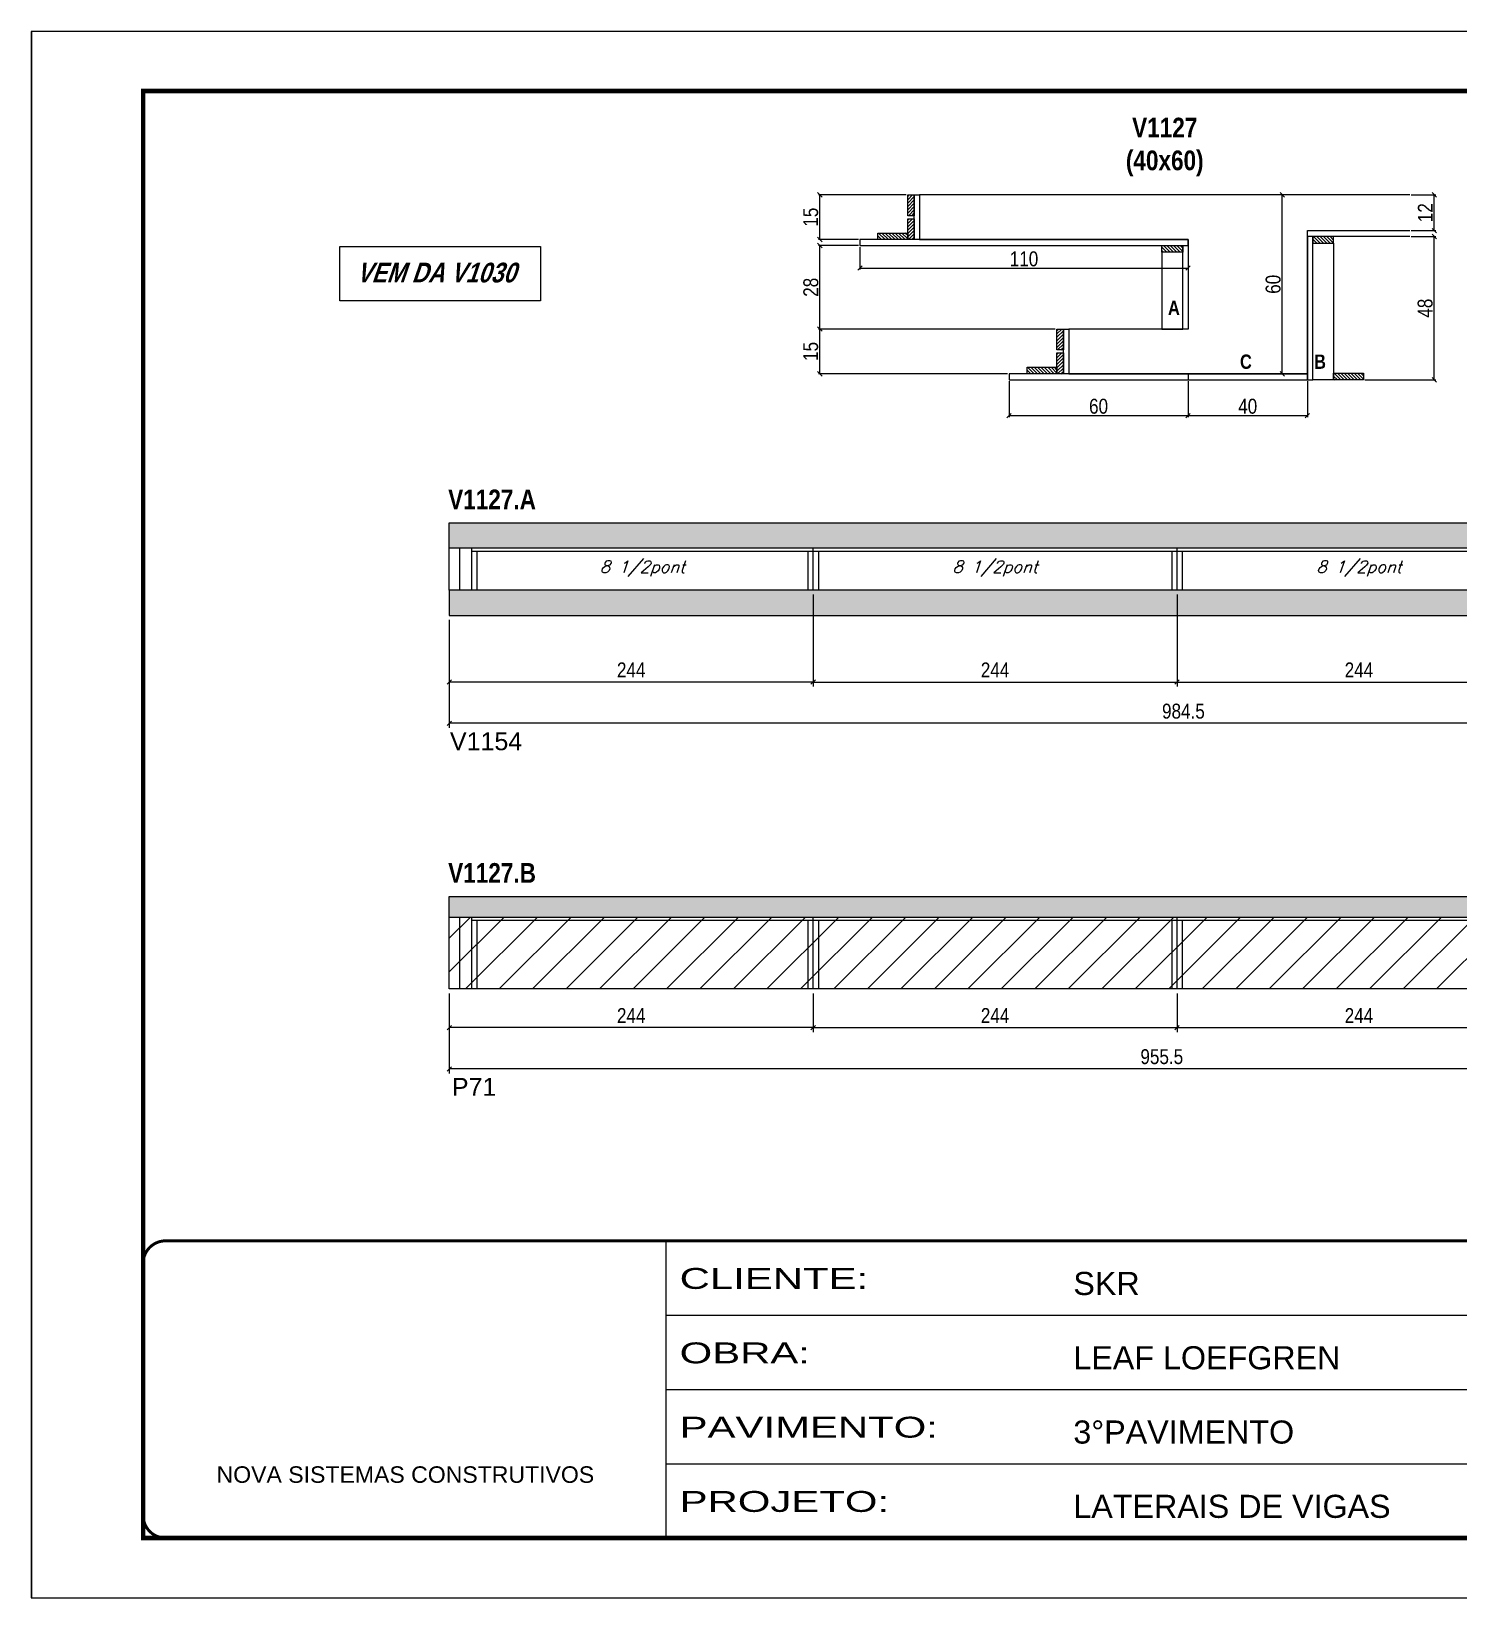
# Model space of a CAD drawing. Extents: x 3309 to 9563, y -2522 to 14608.
# Drawn here: x 6493 to 7450, y 7815 to 8865 of the extents above; entities that cross this region are included whole.
import ezdxf

# ---------------------------------------------------------------- set-up
doc = ezdxf.new("R2010")
doc.units = 0
doc.linetypes.add('CONTINUO', pattern=[0])
doc.linetypes.add('DASHED', pattern=[0.75, 0.5, -0.25])
for name, color, linetype in [('5', 5, 'Continuous'), ('COTA', 241, 'Continuous'), ('detalhes', 4, 'Continuous'), ('NOMENCLATURA', 7, 'Continuous'), ('Painéis', 200, 'Continuous'), ('SARR_2.2x10', 60, 'Continuous'), ('SARR_2.2x7', 40, 'Continuous'), ('SARR_3.5x7', 81, 'Continuous'), ('texto', 7, 'Continuous')]:
    doc.layers.add(name, color=color, linetype=linetype)
for name, color, linetype, lineweight in [('CONCRETO', 251, 'Continuous', 25), ('Folhas', 255, 'Continuous', 9), ('Hachura', 251, 'Continuous', 9), ('SARRAFO DE PRESSAO', 251, 'DASHED', 9)]:
    doc.layers.add(name, color=color, linetype=linetype, lineweight=lineweight)
doc.layers.add('Laje_Perimetro', color=7, linetype='Continuous', plot=False)
doc.styles.add('ARIAL', font='arial.ttf')
doc.styles.add('COTA TECNICA', font='techl___.ttf', dxfattribs={"height": 10})
doc.styles.add('COTA TECNICA 2X', font='techl___.ttf', dxfattribs={"height": 10})
doc.styles.add('Romans', font='romans.shx')
doc.styles.get("Standard").update_dxf_attribs({"font": 'arial.ttf'})
doc.styles.add('TECNICA', font='techb___.ttf', dxfattribs={"height": 10})
doc.styles.add('Tecnologia', font='')
doc.styles.get('Tecnologia').set_extended_font_data('Forgotten Futurist')
doc.dimstyles.new('PAINEL', dxfattribs={"dimtxt": 10, "dimasz": 3, "dimexe": 3, "dimexo": 3, "dimgap": 3, "dimtad": 1, "dimdec": 1, "dimzin": 12, "dimdsep": 46, "dimtxsty": 'COTA TECNICA', "dimblk1": 'OBLIQUE', "dimblk2": 'OBLIQUE', "dimsah": 1, "dimcen": 0.9, "dimclrd": 4, "dimclre": 4, "dimclrt": 240, "dimadec": 1, "dimazin": 3, "dimtfac": 1, "dimtdec": 1, "dimtmove": 0, "dimatfit": 3, "dimfxl": 1, "dimtolj": 1, "dimtzin": 12, "dimarcsym": 0})
doc.dimstyles.new('SECAO', dxfattribs={"dimscale": 0.333333, "dimtxt": 5, "dimasz": 9, "dimexe": 3, "dimexo": 3, "dimgap": 3, "dimtad": 1, "dimdec": 1, "dimlfac": 0.5, "dimzin": 12, "dimdsep": 46, "dimtxsty": 'COTA TECNICA 2X', "dimblk1": 'OBLIQUE', "dimblk2": 'OBLIQUE', "dimsah": 1, "dimcen": 0.9, "dimclrd": 4, "dimclre": 4, "dimclrt": 240, "dimadec": 1, "dimazin": 3, "dimtfac": 1, "dimtdec": 1, "dimtmove": 0, "dimatfit": 3, "dimfxl": 1, "dimtolj": 1, "dimtzin": 12, "dimarcsym": 0})
pattern_1 = [(50, (-153.623, -4740.583), (5.4655401, -0.4781726), [0.5715, -6.2865]), (355, (-153.623, -4740.583), (-1.0573026, 5.7317054), [0.4572, -5.0292175]), (100.451445, (-153.1674, -4740.623), (4.4082374, 5.2535326), [0.4857003, -5.3427073]), (46.1842, (-153.623, -4739.059), (8.1323712, -1.2612698), [0.85725, -9.42975]), (96.63556, (-152.945, -4739.164), (7.122124, 7.4227837), [0.7285507, -8.0140682]), (351.18415, (-153.623, -4739.059), (7.122124, 7.4227837), [0.685799, -7.543792]), (21, (-152.861, -4739.44), (4.5484317, -3.067956), [0.5715, -6.2865]), (326, (-152.861, -4739.44), (1.8540609, 5.525639), [0.4572, -5.0292]), (71.451445, (-152.482, -4739.696), (6.4024926, 2.457683), [0.4857003, -5.3426981]), (37.5, (-153.6229, -4740.5832), (0.0926581, 2.53665117), [0, -4.96824, 0, -5.1054, 0, -5.04825]), (7.5, (-153.623, -4740.5832), (2.00458988, 3.00541724), [0, -2.91084, 0, -4.85394, 0, -1.92405]), (327.5, (-155.3221, -4740.5832), (4.06771786, -0.17186232), [0, -1.905, 0, -5.9436, 0, -7.8867]), (317.5, (-156.084, -4740.5832), (4.44387544, 0.7627947), [0, -2.4765, 0, -3.94716, 0, -5.6007])]

# ---------------------------------------------------------------- blocks, each defined once
blk = doc.blocks.new('9999999999')
at = {"color": 30, "linetype": 'CONTINUO'}
for p, q in [((98564.6, 34230.2), (98564.6, 34429.4)), ((98564.6, 34379.6), (99584, 34379.6)), ((98564.6, 34329.8), (99488, 34329.8)), ((99584, 34329.8), (99488, 34329.8)), ((99488, 34329.8), (99488, 34230.2)), ((98564.6, 34280), (99488, 34280))]:
    blk.add_line(p, q, dxfattribs=at)
at = {"color": 30, "linetype": 'CONTINUO', "const_width": 2}
blk.add_lwpolyline([(99584, 34230.2), (99584, 34414.4, 0.414214), (99569, 34429.4), (98229, 34429.4, 0.414214), (98214, 34414.4), (98214, 34245.2, 0.414214), (98229, 34230.2), (99584, 34230.2)], format="xyb", dxfattribs=at)
at = {"layer": 'Folhas'}
blk.add_lwpolyline([(98139, 34190.2), (99624, 34190.2), (99624, 35240.2), (98139, 35240.2)], close=True, dxfattribs=at)
at = {"layer": 'Folhas', "color": 30, "const_width": 3}
blk.add_lwpolyline([(98214, 34230.2), (99584, 34230.2), (99584, 35200.2), (98214, 35200.2)], close=True, dxfattribs=at)
at = {"color": 7, "linetype": 'Continuous', "ltscale": 5, "style": 'ARIAL'}
for s, height, p in [('SKR', 15.48, (98837.7, 34393.1)), ('LEAF LOEFGREN', 15.483, (98837.7, 34343.3)), ('3°PAVIMENTO', 15.483, (98837.7, 34293.5)), ('NOVA SISTEMAS CONSTRUTIVOS', 11.059, (98263.2, 34267.2)), ('LATERAIS DE VIGAS', 15.483, (98837.7, 34243.7))]:
    blk.add_text(s, height=height, dxfattribs=at).set_placement(p)
at = {"layer": 'Folhas', "color": 7, "style": 'Tecnologia', "width": 1.5}
for s, p in [('CLIENTE:', (98573.7, 34397.2)), ('OBRA:', (98573.7, 34347.3)), ('PAVIMENTO:', (98573.7, 34297.5)), ('PROJETO:', (98573.7, 34247.7))]:
    blk.add_text(s, height=14, dxfattribs=at).set_placement(p)
blk = doc.blocks.new('_Oblique')
at = {"color": 0, "linetype": 'ByBlock', "lineweight": -2}
blk.add_line((-0.5, -0.5), (0.5, 0.5), dxfattribs=at)
blk = doc.blocks.new('*D751')
at = {"layer": 'COTA', "color": 4, "lineweight": -2, "transparency": 16777216}
for p, q in [((7347.5, 8755.4), (7330.7, 8755.4)), ((7331.7, 8635.4), (7331.7, 8755.4)), ((7347.5, 8635.4), (7330.7, 8635.4))]:
    blk.add_line(p, q, dxfattribs=at)
at = {"layer": 'Defpoints', "color": 0, "transparency": 16777216}
for p in [(7331.7, 8755.4), (7348.5, 8755.4), (7348.5, 8635.4)]:
    blk.add_point(p, dxfattribs=at)
at = {"layer": 'COTA', "color": 4, "lineweight": -2, "transparency": 16777216, "xscale": 3, "yscale": 3, "zscale": 3}
for p, rotation in [((7331.7, 8755.4), 90), ((7331.7, 8635.4), 270)]:
    blk.add_blockref('_Oblique', p, dxfattribs=dict(at, rotation=rotation))
at = {"layer": 'COTA', "color": 240, "transparency": 16777216, "insert": (7325.6, 8695.4), "char_height": 10, "attachment_point": 5, "rotation": 90, "style": 'COTA TECNICA 2X'}
blk.add_mtext('\\A1;60', dxfattribs=at)
blk = doc.blocks.new('*D754')
at = {"layer": 'COTA', "color": 4, "lineweight": -2, "transparency": 16777216}
for p, q in [((7148.5, 8630.4), (7148.5, 8606.4)), ((7268.5, 8630.4), (7268.5, 8606.4)), ((7148.5, 8607.4), (7268.5, 8607.4))]:
    blk.add_line(p, q, dxfattribs=at)
at = {"layer": 'Defpoints', "color": 0, "transparency": 16777216}
for p in [(7148.5, 8631.4), (7268.5, 8631.4), (7268.5, 8607.4)]:
    blk.add_point(p, dxfattribs=at)
at = {"layer": 'COTA', "color": 4, "lineweight": -2, "transparency": 16777216, "xscale": 3, "yscale": 3, "zscale": 3, "rotation": 180}
blk.add_blockref('_Oblique', (7148.5, 8607.4), dxfattribs=at)
at = {"layer": 'COTA', "color": 4, "lineweight": -2, "transparency": 16777216, "xscale": 3, "yscale": 3, "zscale": 3}
blk.add_blockref('_Oblique', (7268.5, 8607.4), dxfattribs=at)
at = {"layer": 'COTA', "color": 240, "transparency": 16777216, "insert": (7208.5, 8613.6), "char_height": 10, "attachment_point": 5, "style": 'COTA TECNICA 2X'}
blk.add_mtext('\\A1;60', dxfattribs=at)
blk = doc.blocks.new('*D755')
at = {"layer": 'COTA', "color": 4, "lineweight": -2, "transparency": 16777216}
for p, q in [((7268.5, 8630.4), (7268.5, 8606.4)), ((7348.5, 8630.4), (7348.5, 8606.4)), ((7268.5, 8607.4), (7348.5, 8607.4))]:
    blk.add_line(p, q, dxfattribs=at)
at = {"layer": 'Defpoints', "color": 0, "transparency": 16777216}
for p in [(7268.5, 8631.4), (7348.5, 8631.4), (7348.5, 8607.4)]:
    blk.add_point(p, dxfattribs=at)
at = {"layer": 'COTA', "color": 4, "lineweight": -2, "transparency": 16777216, "xscale": 3, "yscale": 3, "zscale": 3, "rotation": 180}
blk.add_blockref('_Oblique', (7268.5, 8607.4), dxfattribs=at)
at = {"layer": 'COTA', "color": 4, "lineweight": -2, "transparency": 16777216, "xscale": 3, "yscale": 3, "zscale": 3}
blk.add_blockref('_Oblique', (7348.5, 8607.4), dxfattribs=at)
at = {"layer": 'COTA', "color": 240, "transparency": 16777216, "insert": (7308.5, 8613.6), "char_height": 10, "attachment_point": 5, "style": 'COTA TECNICA 2X'}
blk.add_mtext('\\A1;40', dxfattribs=at)
blk = doc.blocks.new('*D756')
at = {"layer": 'COTA', "color": 4, "lineweight": -2, "transparency": 16777216}
for p, q in [((7179.5, 8665.4), (7020.6, 8665.4)), ((7021.6, 8635.4), (7021.6, 8665.4)), ((7147.5, 8635.4), (7020.6, 8635.4))]:
    blk.add_line(p, q, dxfattribs=at)
at = {"layer": 'Defpoints', "color": 0, "transparency": 16777216}
for p in [(7021.6, 8665.4), (7180.5, 8665.4), (7148.5, 8635.4)]:
    blk.add_point(p, dxfattribs=at)
at = {"layer": 'COTA', "color": 4, "lineweight": -2, "transparency": 16777216, "xscale": 3, "yscale": 3, "zscale": 3}
for p, rotation in [((7021.6, 8665.4), 90), ((7021.6, 8635.4), 270)]:
    blk.add_blockref('_Oblique', p, dxfattribs=dict(at, rotation=rotation))
at = {"layer": 'COTA', "color": 240, "transparency": 16777216, "insert": (7015.5, 8650.4), "char_height": 10, "attachment_point": 5, "rotation": 90, "style": 'COTA TECNICA 2X'}
blk.add_mtext('\\A1;15', dxfattribs=at)
blk = doc.blocks.new('*D757')
at = {"layer": 'COTA', "color": 4, "lineweight": -2, "transparency": 16777216}
for p, q in [((7047.5, 8721.4), (7020.6, 8721.4)), ((7021.6, 8665.4), (7021.6, 8721.4)), ((7179.5, 8665.4), (7020.6, 8665.4))]:
    blk.add_line(p, q, dxfattribs=at)
at = {"layer": 'Defpoints', "color": 0, "transparency": 16777216}
for p in [(7021.6, 8721.4), (7048.5, 8721.4), (7180.5, 8665.4)]:
    blk.add_point(p, dxfattribs=at)
at = {"layer": 'COTA', "color": 4, "lineweight": -2, "transparency": 16777216, "xscale": 3, "yscale": 3, "zscale": 3}
for p, rotation in [((7021.6, 8721.4), 90), ((7021.6, 8665.4), 270)]:
    blk.add_blockref('_Oblique', p, dxfattribs=dict(at, rotation=rotation))
at = {"layer": 'COTA', "color": 240, "transparency": 16777216, "insert": (7015.6, 8693.4), "char_height": 10, "attachment_point": 5, "rotation": 90, "style": 'COTA TECNICA 2X'}
blk.add_mtext('\\A1;28', dxfattribs=at)
blk = doc.blocks.new('*D758')
at = {"layer": 'COTA', "color": 4, "lineweight": -2, "transparency": 16777216}
for p, q in [((7079.5, 8755.4), (7020.6, 8755.4)), ((7021.6, 8725.4), (7021.6, 8755.4)), ((7047.5, 8725.4), (7020.6, 8725.4))]:
    blk.add_line(p, q, dxfattribs=at)
at = {"layer": 'Defpoints', "color": 0, "transparency": 16777216}
for p in [(7021.6, 8755.4), (7080.5, 8755.4), (7048.5, 8725.4)]:
    blk.add_point(p, dxfattribs=at)
at = {"layer": 'COTA', "color": 4, "lineweight": -2, "transparency": 16777216, "xscale": 3, "yscale": 3, "zscale": 3}
for p, rotation in [((7021.6, 8755.4), 90), ((7021.6, 8725.4), 270)]:
    blk.add_blockref('_Oblique', p, dxfattribs=dict(at, rotation=rotation))
at = {"layer": 'COTA', "color": 240, "transparency": 16777216, "insert": (7015.5, 8740.4), "char_height": 10, "attachment_point": 5, "rotation": 90, "style": 'COTA TECNICA 2X'}
blk.add_mtext('\\A1;15', dxfattribs=at)
blk = doc.blocks.new('*D752')
at = {"layer": 'COTA', "color": 4, "lineweight": -2, "transparency": 16777216}
for p, q in [((7418.2, 8727.4), (7434.6, 8727.4)), ((7433.6, 8631.4), (7433.6, 8727.4)), ((7387.1, 8631.4), (7434.6, 8631.4))]:
    blk.add_line(p, q, dxfattribs=at)
at = {"layer": 'Defpoints', "color": 0, "transparency": 16777216}
for p in [(7417.2, 8727.4), (7433.6, 8727.4), (7386.1, 8631.4)]:
    blk.add_point(p, dxfattribs=at)
at = {"layer": 'COTA', "color": 4, "lineweight": -2, "transparency": 16777216, "xscale": 3, "yscale": 3, "zscale": 3}
for p, rotation in [((7433.6, 8727.4), 90), ((7433.6, 8631.4), 270)]:
    blk.add_blockref('_Oblique', p, dxfattribs=dict(at, rotation=rotation))
at = {"layer": 'COTA', "color": 240, "transparency": 16777216, "insert": (7427.5, 8679.4), "char_height": 10, "attachment_point": 5, "rotation": 90, "style": 'COTA TECNICA 2X'}
blk.add_mtext('\\A1;48', dxfattribs=at)
blk = doc.blocks.new('*D753')
at = {"layer": 'COTA', "color": 4, "lineweight": -2, "transparency": 16777216}
for p, q in [((7418.2, 8755.4), (7434.6, 8755.4)), ((7433.6, 8731.4), (7433.6, 8755.4)), ((7418.2, 8731.4), (7434.6, 8731.4))]:
    blk.add_line(p, q, dxfattribs=at)
at = {"layer": 'Defpoints', "color": 0, "transparency": 16777216}
for p in [(7417.2, 8755.4), (7433.6, 8755.4), (7417.2, 8731.4)]:
    blk.add_point(p, dxfattribs=at)
at = {"layer": 'COTA', "color": 4, "lineweight": -2, "transparency": 16777216, "xscale": 3, "yscale": 3, "zscale": 3}
for p, rotation in [((7433.6, 8755.4), 90), ((7433.6, 8731.4), 270)]:
    blk.add_blockref('_Oblique', p, dxfattribs=dict(at, rotation=rotation))
at = {"layer": 'COTA', "color": 240, "transparency": 16777216, "insert": (7427.6, 8743.4), "char_height": 10, "attachment_point": 5, "rotation": 90, "style": 'COTA TECNICA 2X'}
blk.add_mtext('\\A1;12', dxfattribs=at)
blk = doc.blocks.new('*D759')
at = {"layer": 'COTA', "color": 4, "lineweight": -2, "transparency": 16777216}
for p, q in [((7048.5, 8720.4), (7048.5, 8705.3)), ((7268.5, 8720.4), (7268.5, 8705.3)), ((7048.5, 8706.3), (7268.5, 8706.3))]:
    blk.add_line(p, q, dxfattribs=at)
at = {"layer": 'Defpoints', "color": 0, "transparency": 16777216}
for p in [(7048.5, 8721.4), (7268.5, 8721.4), (7268.5, 8706.3)]:
    blk.add_point(p, dxfattribs=at)
at = {"layer": 'COTA', "color": 4, "lineweight": -2, "transparency": 16777216, "xscale": 3, "yscale": 3, "zscale": 3, "rotation": 180}
blk.add_blockref('_Oblique', (7048.5, 8706.3), dxfattribs=at)
at = {"layer": 'COTA', "color": 4, "lineweight": -2, "transparency": 16777216, "xscale": 3, "yscale": 3, "zscale": 3}
blk.add_blockref('_Oblique', (7268.5, 8706.3), dxfattribs=at)
at = {"layer": 'COTA', "color": 240, "transparency": 16777216, "insert": (7158.5, 8712.4), "char_height": 10, "attachment_point": 5, "style": 'COTA TECNICA 2X'}
blk.add_mtext('\\A1;110', dxfattribs=at)
blk = doc.blocks.new('*D760')
at = {"layer": 'COTA', "color": 4, "linetype": 'ByBlock', "lineweight": -2, "transparency": 16777216}
for p, q in [((6773.1, 8220), (6773.1, 8194.1)), ((7017.1, 8220), (7017.1, 8194.1)), ((7017.1, 8197.1), (6773.1, 8197.1))]:
    blk.add_line(p, q, dxfattribs=at)
at = {"layer": 'Defpoints', "color": 0, "linetype": 'ByBlock', "transparency": 16777216}
for p in [(6773.1, 8223), (7017.1, 8223), (6773.1, 8197.1)]:
    blk.add_point(p, dxfattribs=at)
at = {"layer": 'COTA', "color": 4, "linetype": 'ByBlock', "lineweight": -2, "transparency": 16777216, "xscale": 3, "yscale": 3, "zscale": 3, "rotation": 180}
blk.add_blockref('_Oblique', (6773.1, 8197.1), dxfattribs=at)
at = {"layer": 'COTA', "color": 4, "linetype": 'ByBlock', "lineweight": -2, "transparency": 16777216, "xscale": 3, "yscale": 3, "zscale": 3}
blk.add_blockref('_Oblique', (7017.1, 8197.1), dxfattribs=at)
at = {"layer": 'COTA', "color": 240, "linetype": 'ByBlock', "transparency": 16777216, "insert": (6895.1, 8205.2), "char_height": 10, "attachment_point": 5, "style": 'COTA TECNICA'}
blk.add_mtext('\\A1;244', dxfattribs=at)
blk = doc.blocks.new('*D765')
at = {"layer": 'COTA', "color": 4, "linetype": 'ByBlock', "lineweight": -2, "transparency": 16777216}
for p, q in [((6773.1, 8220), (6773.1, 8166.4)), ((7728.6, 8220), (7728.6, 8166.4)), ((7728.6, 8169.4), (6773.1, 8169.4))]:
    blk.add_line(p, q, dxfattribs=at)
at = {"layer": 'Defpoints', "color": 0, "linetype": 'ByBlock', "transparency": 16777216}
for p in [(6773.1, 8223), (7728.6, 8223), (6773.1, 8169.4)]:
    blk.add_point(p, dxfattribs=at)
at = {"layer": 'COTA', "color": 4, "linetype": 'ByBlock', "lineweight": -2, "transparency": 16777216, "xscale": 3, "yscale": 3, "zscale": 3, "rotation": 180}
blk.add_blockref('_Oblique', (6773.1, 8169.4), dxfattribs=at)
at = {"layer": 'COTA', "color": 4, "linetype": 'ByBlock', "lineweight": -2, "transparency": 16777216, "xscale": 3, "yscale": 3, "zscale": 3}
blk.add_blockref('_Oblique', (7728.6, 8169.4), dxfattribs=at)
at = {"layer": 'COTA', "color": 240, "linetype": 'ByBlock', "transparency": 16777216, "insert": (7250.9, 8177.6), "char_height": 10, "attachment_point": 5, "style": 'COTA TECNICA'}
blk.add_mtext('\\A1;955.5', dxfattribs=at)
blk = doc.blocks.new('*D761')
at = {"layer": 'COTA', "color": 4, "lineweight": -2, "transparency": 16777216}
for p, q in [((7017.1, 8220), (7017.1, 8194.1)), ((7261.1, 8220), (7261.1, 8194.1)), ((7017.1, 8197.1), (7261.1, 8197.1))]:
    blk.add_line(p, q, dxfattribs=at)
at = {"layer": 'Defpoints', "color": 0, "transparency": 16777216}
for p in [(7017.1, 8223, 0), (7261.1, 8223, 0), (7261.1, 8197.1)]:
    blk.add_point(p, dxfattribs=at)
at = {"layer": 'COTA', "color": 4, "lineweight": -2, "transparency": 16777216, "xscale": 3, "yscale": 3, "zscale": 3, "rotation": 180}
blk.add_blockref('_Oblique', (7017.1, 8197.1), dxfattribs=at)
at = {"layer": 'COTA', "color": 4, "lineweight": -2, "transparency": 16777216, "xscale": 3, "yscale": 3, "zscale": 3}
blk.add_blockref('_Oblique', (7261.1, 8197.1), dxfattribs=at)
at = {"layer": 'COTA', "color": 240, "transparency": 16777216, "insert": (7139.1, 8205.2), "char_height": 10, "attachment_point": 5, "style": 'COTA TECNICA'}
blk.add_mtext('\\A1;244', dxfattribs=at)
blk = doc.blocks.new('*D766')
at = {"layer": 'COTA', "color": 4, "lineweight": -2, "transparency": 16777216}
for p, q in [((7261.1, 8220), (7261.1, 8194.1)), ((7505.1, 8220), (7505.1, 8194.1)), ((7261.1, 8197.1), (7505.1, 8197.1))]:
    blk.add_line(p, q, dxfattribs=at)
at = {"layer": 'Defpoints', "color": 0, "transparency": 16777216}
for p in [(7261.1, 8223, 0), (7505.1, 8223, 0), (7505.1, 8197.1)]:
    blk.add_point(p, dxfattribs=at)
at = {"layer": 'COTA', "color": 4, "lineweight": -2, "transparency": 16777216, "xscale": 3, "yscale": 3, "zscale": 3, "rotation": 180}
blk.add_blockref('_Oblique', (7261.1, 8197.1), dxfattribs=at)
at = {"layer": 'COTA', "color": 4, "lineweight": -2, "transparency": 16777216, "xscale": 3, "yscale": 3, "zscale": 3}
blk.add_blockref('_Oblique', (7505.1, 8197.1), dxfattribs=at)
at = {"layer": 'COTA', "color": 240, "transparency": 16777216, "insert": (7383.1, 8205.2), "char_height": 10, "attachment_point": 5, "style": 'COTA TECNICA'}
blk.add_mtext('\\A1;244', dxfattribs=at)
blk = doc.blocks.new('*D768')
at = {"layer": 'COTA', "color": 4, "linetype": 'ByBlock', "lineweight": -2, "transparency": 16777216}
for p, q in [((7017.1, 8487.4), (7017.1, 8425.8)), ((6773.1, 8470.4), (6773.1, 8425.8)), ((7017.1, 8428.8), (6773.1, 8428.8))]:
    blk.add_line(p, q, dxfattribs=at)
at = {"layer": 'Defpoints', "color": 0, "linetype": 'ByBlock', "transparency": 16777216}
for p in [(7017.1, 8490.4), (6773.1, 8473.4), (6773.1, 8428.8)]:
    blk.add_point(p, dxfattribs=at)
at = {"layer": 'COTA', "color": 4, "linetype": 'ByBlock', "lineweight": -2, "transparency": 16777216, "xscale": 3, "yscale": 3, "zscale": 3, "rotation": 180}
blk.add_blockref('_Oblique', (6773.1, 8428.8), dxfattribs=at)
at = {"layer": 'COTA', "color": 4, "linetype": 'ByBlock', "lineweight": -2, "transparency": 16777216, "xscale": 3, "yscale": 3, "zscale": 3}
blk.add_blockref('_Oblique', (7017.1, 8428.8), dxfattribs=at)
at = {"layer": 'COTA', "color": 240, "linetype": 'ByBlock', "transparency": 16777216, "insert": (6895.1, 8436.9), "char_height": 10, "attachment_point": 5, "style": 'COTA TECNICA'}
blk.add_mtext('\\A1;244', dxfattribs=at)
blk = doc.blocks.new('*D769')
at = {"layer": 'COTA', "color": 4, "linetype": 'ByBlock', "lineweight": -2, "transparency": 16777216}
for p, q in [((6773.1, 8470.4), (6773.1, 8398.1)), ((7757.6, 8470.4), (7757.6, 8398.1)), ((7757.6, 8401.1), (6773.1, 8401.1))]:
    blk.add_line(p, q, dxfattribs=at)
at = {"layer": 'Defpoints', "color": 0, "linetype": 'ByBlock', "transparency": 16777216}
for p in [(6773.1, 8473.4), (7757.6, 8473.4), (6773.1, 8401.1)]:
    blk.add_point(p, dxfattribs=at)
at = {"layer": 'COTA', "color": 4, "linetype": 'ByBlock', "lineweight": -2, "transparency": 16777216, "xscale": 3, "yscale": 3, "zscale": 3, "rotation": 180}
blk.add_blockref('_Oblique', (6773.1, 8401.1), dxfattribs=at)
at = {"layer": 'COTA', "color": 4, "linetype": 'ByBlock', "lineweight": -2, "transparency": 16777216, "xscale": 3, "yscale": 3, "zscale": 3}
blk.add_blockref('_Oblique', (7757.6, 8401.1), dxfattribs=at)
at = {"layer": 'COTA', "color": 240, "linetype": 'ByBlock', "transparency": 16777216, "insert": (7265.4, 8409.2), "char_height": 10, "attachment_point": 5, "style": 'COTA TECNICA'}
blk.add_mtext('\\A1;984.5', dxfattribs=at)
blk = doc.blocks.new('*D770')
at = {"layer": 'COTA', "color": 4, "lineweight": -2, "transparency": 16777216}
for p, q in [((7017.1, 8487.4), (7017.1, 8425.8)), ((7261.1, 8487.4), (7261.1, 8425.8)), ((7017.1, 8428.8), (7261.1, 8428.8))]:
    blk.add_line(p, q, dxfattribs=at)
at = {"layer": 'Defpoints', "color": 0, "transparency": 16777216}
for p in [(7017.1, 8490.4, 0), (7261.1, 8490.4, 0), (7261.1, 8428.8)]:
    blk.add_point(p, dxfattribs=at)
at = {"layer": 'COTA', "color": 4, "lineweight": -2, "transparency": 16777216, "xscale": 3, "yscale": 3, "zscale": 3, "rotation": 180}
blk.add_blockref('_Oblique', (7017.1, 8428.8), dxfattribs=at)
at = {"layer": 'COTA', "color": 4, "lineweight": -2, "transparency": 16777216, "xscale": 3, "yscale": 3, "zscale": 3}
blk.add_blockref('_Oblique', (7261.1, 8428.8), dxfattribs=at)
at = {"layer": 'COTA', "color": 240, "transparency": 16777216, "insert": (7139.1, 8436.9), "char_height": 10, "attachment_point": 5, "style": 'COTA TECNICA'}
blk.add_mtext('\\A1;244', dxfattribs=at)
blk = doc.blocks.new('*D772')
at = {"layer": 'COTA', "color": 4, "lineweight": -2, "transparency": 16777216}
for p, q in [((7261.1, 8487.4), (7261.1, 8425.8)), ((7505.1, 8487.4), (7505.1, 8425.8)), ((7261.1, 8428.8), (7505.1, 8428.8))]:
    blk.add_line(p, q, dxfattribs=at)
at = {"layer": 'Defpoints', "color": 0, "transparency": 16777216}
for p in [(7261.1, 8490.4, 0), (7505.1, 8490.4, 0), (7505.1, 8428.8)]:
    blk.add_point(p, dxfattribs=at)
at = {"layer": 'COTA', "color": 4, "lineweight": -2, "transparency": 16777216, "xscale": 3, "yscale": 3, "zscale": 3, "rotation": 180}
blk.add_blockref('_Oblique', (7261.1, 8428.8), dxfattribs=at)
at = {"layer": 'COTA', "color": 4, "lineweight": -2, "transparency": 16777216, "xscale": 3, "yscale": 3, "zscale": 3}
blk.add_blockref('_Oblique', (7505.1, 8428.8), dxfattribs=at)
at = {"layer": 'COTA', "color": 240, "transparency": 16777216, "insert": (7383.1, 8436.9), "char_height": 10, "attachment_point": 5, "style": 'COTA TECNICA'}
blk.add_mtext('\\A1;244', dxfattribs=at)

msp = doc.modelspace()

# ---------------------------------------------------------------- hatches: boundary and pattern name
at = {"layer": 'COTA'}
h = msp.add_hatch(dxfattribs=at)
h.set_pattern_fill('AR-CONC', color=256, scale=0.03)
h.set_pattern_definition(pattern_1)
h.paths.add_polyline_path([(6773.12, 8535.42), (6773.12, 8518.42), (7757.62, 8518.42), (7757.62, 8535.42)])
h = msp.add_hatch(dxfattribs=at)
h.set_pattern_fill('AR-CONC', color=256, scale=0.03)
h.set_pattern_definition(pattern_1)
h.paths.add_polyline_path([(6773.12, 8473.42), (6773.12, 8490.42), (7757.62, 8490.42), (7757.62, 8473.42)])
h = msp.add_hatch(dxfattribs=at)
h.set_pattern_fill('AR-CONC', color=256, scale=0.03)
h.set_pattern_definition([(50, (-153.623, -4990.9696), (5.4655401, -0.4781726), [0.5715, -6.2865]), (355, (-153.623, -4990.9696), (-1.0573026, 5.7317054), [0.4572, -5.0292175]), (100.451445, (-153.1674, -4991.0095), (4.4082374, 5.2535326), [0.4857003, -5.3427073]), (46.1842, (-153.623, -4989.4456), (8.1323712, -1.2612698), [0.85725, -9.42975]), (96.63556, (-152.945, -4989.551), (7.122124, 7.4227837), [0.7285507, -8.0140682]), (351.18415, (-153.623, -4989.446), (7.122124, 7.4227837), [0.685799, -7.543792]), (21, (-152.861, -4989.8266), (4.5484317, -3.067956), [0.5715, -6.2865]), (326, (-152.861, -4989.8266), (1.8540609, 5.525639), [0.4572, -5.0292]), (71.451445, (-152.482, -4990.0823), (6.4024926, 2.457683), [0.4857003, -5.3426981]), (37.5, (-153.6229, -4990.9696), (0.0926581, 2.53665117), [0, -4.96824, 0, -5.1054, 0, -5.04825]), (7.5, (-153.623, -4990.9696), (2.00458988, 3.00541724), [0, -2.91084, 0, -4.85394, 0, -1.92405]), (327.5, (-155.3221, -4990.9696), (4.06771786, -0.17186232), [0, -1.905, 0, -5.9436, 0, -7.8867]), (317.5, (-156.084, -4990.9696), (4.44387544, 0.7627947), [0, -2.4765, 0, -3.94716, 0, -5.6007])])
h.paths.add_polyline_path([(6773.12, 8285.04), (6773.12, 8271.04), (7728.62, 8271.04), (7728.62, 8285.04)])
at = {"layer": 'Hachura', "linetype": 'ByBlock'}
h = msp.add_hatch(dxfattribs=at)
h.set_pattern_fill('ANSI31', color=256, scale=5)
h.set_pattern_definition([(45, (3048.153, -317.32), (-11.22532, 11.22532), [])])
h.paths.add_polyline_path([(6773.12, 8271.04), (6773.12, 8223.04), (7017.12, 8223.04), (7017.12, 8271.04)])
h.paths.add_polyline_path([(7261.12, 8223.04), (7261.12, 8271.04), (7017.12, 8271.04), (7017.12, 8223.04)])
h.paths.add_polyline_path([(7505.12, 8223.04), (7505.12, 8271.04), (7261.12, 8271.04), (7261.12, 8223.04)])
h.paths.add_polyline_path([(7728.62, 8223.04), (7728.62, 8271.04), (7505.12, 8271.04), (7505.12, 8223.04)])
at = {"layer": 'SARR_2.2x10'}
h = msp.add_hatch(dxfattribs=at)
h.set_pattern_fill('ANSI31', color=256, scale=0.5, angle=90)
h.set_pattern_definition([(135, (40254.0584, -114786.7946), (-1.122532015, -1.122532015), [])])
h.paths.add_polyline_path([(7060.52, 8729.78), (7060.52, 8725.38), (7080.52, 8725.38), (7080.52, 8729.78)])
h = msp.add_hatch(dxfattribs=at)
h.set_pattern_fill('ANSI31', color=256, scale=0.5, angle=90)
h.set_pattern_definition([(135, (40354.0584, -114876.7946), (-1.122532015, -1.122532015), [])])
h.paths.add_polyline_path([(7160.52, 8639.78), (7160.52, 8635.38), (7180.52, 8635.38), (7180.52, 8639.78)])
h = msp.add_hatch(dxfattribs=at)
h.set_pattern_fill('ANSI31', color=256, scale=0.5, angle=90)
h.set_pattern_definition([(135, (40559.6584, -114880.7946), (-1.122532015, -1.122532015), [])])
h.paths.add_polyline_path([(7366.12, 8635.78), (7366.12, 8631.38), (7386.12, 8631.38), (7386.12, 8635.78)])
at = {"layer": 'SARR_2.2x7'}
h = msp.add_hatch(dxfattribs=at)
h.set_pattern_fill('ANSI31', color=256, scale=0.5)
h.set_pattern_definition([(45, (-116431.65, -24432.1636), (-1.122532015, 1.122532015), [])])
h.paths.add_polyline_path([(7084.92, 8741.38), (7080.52, 8741.38), (7080.52, 8755.38), (7084.92, 8755.38)])
h = msp.add_hatch(dxfattribs=at)
h.set_pattern_fill('ANSI31', color=256, scale=0.5)
h.set_pattern_definition([(45, (-116431.65, -24448.1636), (-1.122532015, 1.122532015), [])])
h.paths.add_polyline_path([(7084.92, 8725.38), (7080.52, 8725.38), (7080.52, 8739.38), (7084.92, 8739.38)])
h = msp.add_hatch(dxfattribs=at)
h.set_pattern_fill('ANSI31', color=256, scale=0.5, angle=90)
h.set_pattern_definition([(135, (40460.4584, -114789.1946), (-1.122532015, -1.122532015), [])])
h.paths.add_polyline_path([(7352.12, 8727.38), (7352.12, 8722.98), (7366.12, 8722.98), (7366.12, 8727.38)])
h = msp.add_hatch(dxfattribs=at)
h.set_pattern_fill('ANSI31', color=256, scale=0.5, angle=90)
h.set_pattern_definition([(135, (40438.4584, -114795.1946), (-1.122532015, -1.122532015), [])])
h.paths.add_polyline_path([(7264.92, 8721.38), (7264.92, 8716.98), (7250.92, 8716.98), (7250.92, 8721.38)])
h = msp.add_hatch(dxfattribs=at)
h.set_pattern_fill('ANSI31', color=256, scale=0.5)
h.set_pattern_definition([(45, (-116331.65, -24522.1636), (-1.122532015, 1.122532015), [])])
h.paths.add_polyline_path([(7184.92, 8651.38), (7180.52, 8651.38), (7180.52, 8665.38), (7184.92, 8665.38)])
h = msp.add_hatch(dxfattribs=at)
h.set_pattern_fill('ANSI31', color=256, scale=0.5)
h.set_pattern_definition([(45, (-116331.65, -24538.1636), (-1.122532015, 1.122532015), [])])
h.paths.add_polyline_path([(7184.92, 8635.38), (7180.52, 8635.38), (7180.52, 8649.38), (7184.92, 8649.38)])

# ---------------------------------------------------------------- linework, layer by layer
at = {"layer": 'CONCRETO', "linetype": 'Continuous'}
for points in [[(7088.52, 8755.38), (7088.52, 8725.38), (7268.52, 8725.38), (7268.52, 8665.38), (7188.52, 8665.38), (7188.52, 8635.38), (7348.52, 8635.38), (7348.52, 8731.38), (7417.22, 8731.38)], [(7417.22, 8755.38), (7088.52, 8755.38)]]:
    msp.add_lwpolyline(points, dxfattribs=at)
at = {"layer": 'COTA'}
for p, q in [((6773.12, 8518.42, 0), (6773.12, 8535.42, 0)), ((6773.12, 8535.42, 0), (7757.62, 8535.42, 0)), ((6773.12, 8490.42, 0), (6773.12, 8473.42, 0)), ((6773.12, 8473.42, 0), (7757.62, 8473.42, 0)), ((6773.12, 8271.04, 0), (6773.12, 8285.04, 0)), ((6773.12, 8285.04, 0), (7728.62, 8285.04, 0))]:
    msp.add_line(p, q, dxfattribs=at)
at = {"layer": 'Laje_Perimetro'}
msp.add_lwpolyline([(7977.87, 8864.98), (6492.87, 8864.98), (6492.87, 7814.98), (7977.87, 7814.98)], close=True, dxfattribs=at)
at = {"layer": 'NOMENCLATURA', "elevation": 0}
msp.add_lwpolyline([(6699.71, 8720.83), (6834.25, 8720.83), (6834.25, 8684.37), (6699.71, 8684.37)], close=True, dxfattribs=at)
at = {"layer": 'Painéis', "linetype": 'Continuous'}
msp.add_line((7268.52, 8635.38), (7268.52, 8631.38), dxfattribs=at)
at = {"layer": 'Painéis', "linetype": 'ByBlock'}
for p, q in [((7757.62, 8518.42, 0), (6773.12, 8518.42, 0)), ((6773.12, 8490.42, 0), (6773.12, 8518.42, 0)), ((7017.12, 8490.42, 0), (7017.12, 8518.42, 0)), ((7261.12, 8490.42, 0), (7261.12, 8518.42, 0)), ((7757.62, 8490.42, 0), (6773.12, 8490.42, 0)), ((7728.62, 8271.04, 0), (6773.12, 8271.04, 0)), ((6773.12, 8223.04, 0), (6773.12, 8271.04, 0)), ((7017.12, 8223.04, 0), (7017.12, 8271.04, 0)), ((7261.12, 8223.04, 0), (7261.12, 8271.04, 0)), ((7728.62, 8223.04, 0), (6773.12, 8223.04, 0))]:
    msp.add_line(p, q, dxfattribs=at)
at = {"layer": 'Painéis', "linetype": 'Continuous', "elevation": 0}
for points in [[(7084.92, 8725.38), (7084.92, 8755.38), (7088.52, 8755.38), (7088.52, 8725.38)], [(7352.12, 8631.38), (7352.12, 8727.38), (7348.52, 8727.38), (7348.52, 8631.38)], [(7264.92, 8665.38), (7264.92, 8721.38), (7268.52, 8721.38), (7268.52, 8665.38)], [(7184.92, 8635.38), (7184.92, 8665.38), (7188.52, 8665.38), (7188.52, 8635.38)]]:
    msp.add_lwpolyline(points, close=True, dxfattribs=at)
at = {"layer": 'Painéis', "linetype": 'Continuous'}
msp.add_lwpolyline([(7417.22, 8727.38), (7348.52, 8727.38), (7348.52, 8731.38), (7417.22, 8731.38)], dxfattribs=at)
for points in [[(7268.52, 8725.38), (7048.52, 8725.38), (7048.52, 8721.38), (7268.52, 8721.38)], [(7348.52, 8635.38), (7148.52, 8635.38), (7148.52, 8631.38), (7348.52, 8631.38)]]:
    msp.add_lwpolyline(points, close=True, dxfattribs=at)
at = {"layer": 'SARR_2.2x10', "elevation": 0}
for points in [[(7060.52, 8729.78), (7080.52, 8729.78), (7080.52, 8725.38), (7060.52, 8725.38)], [(7160.52, 8639.78), (7180.52, 8639.78), (7180.52, 8635.38), (7160.52, 8635.38)], [(7366.12, 8635.78), (7386.12, 8635.78), (7386.12, 8631.38), (7366.12, 8631.38)]]:
    msp.add_lwpolyline(points, close=True, dxfattribs=at)
at = {"layer": 'SARR_2.2x7', "linetype": 'Continuous'}
for p, q in [((6780.12, 8490.42, 0), (6780.12, 8518.42, 0)), ((7017.12, 8516.22, 0), (6788.12, 8516.22, 0)), ((7261.12, 8516.22, 0), (7017.12, 8516.22, 0)), ((7505.12, 8516.22, 0), (7261.12, 8516.22, 0)), ((6780.12, 8223.04, 0), (6780.12, 8271.04, 0)), ((7017.12, 8268.84, 0), (6788.12, 8268.84, 0)), ((7261.12, 8268.84, 0), (7017.12, 8268.84, 0)), ((7505.12, 8268.84, 0), (7261.12, 8268.84, 0))]:
    msp.add_line(p, q, dxfattribs=at)
at = {"layer": 'SARR_2.2x7', "elevation": 0}
for points in [[(7084.92, 8755.38), (7084.92, 8741.38), (7080.52, 8741.38), (7080.52, 8755.38)], [(7084.92, 8739.38), (7084.92, 8725.38), (7080.52, 8725.38), (7080.52, 8739.38)], [(7184.92, 8665.38), (7184.92, 8651.38), (7180.52, 8651.38), (7180.52, 8665.38)], [(7184.92, 8649.38), (7184.92, 8635.38), (7180.52, 8635.38), (7180.52, 8649.38)]]:
    msp.add_lwpolyline(points, close=True, dxfattribs=at)
at = {"layer": 'SARR_2.2x7'}
for points in [[(7366.12, 8727.38), (7352.12, 8727.38), (7352.12, 8722.98), (7366.12, 8722.98)], [(7250.92, 8721.38), (7264.92, 8721.38), (7264.92, 8716.98), (7250.92, 8716.98)]]:
    msp.add_lwpolyline(points, close=True, dxfattribs=at)
at = {"layer": 'SARR_3.5x7'}
for p, q in [((6788.12, 8518.42, 0), (6788.12, 8490.42, 0)), ((6791.62, 8516.22, 0), (6791.62, 8490.42, 0)), ((7013.62, 8516.22, 0), (7013.62, 8490.42, 0)), ((7020.62, 8516.22, 0), (7020.62, 8490.42, 0)), ((7257.62, 8516.22, 0), (7257.62, 8490.42, 0)), ((7264.62, 8516.22, 0), (7264.62, 8490.42, 0)), ((6788.12, 8271.04, 0), (6788.12, 8223.04, 0)), ((6791.62, 8268.84, 0), (6791.62, 8223.04, 0)), ((7013.62, 8268.84, 0), (7013.62, 8223.04, 0)), ((7020.62, 8268.84, 0), (7020.62, 8223.04, 0)), ((7257.62, 8268.84, 0), (7257.62, 8223.04, 0)), ((7264.62, 8268.84, 0), (7264.62, 8223.04, 0))]:
    msp.add_line(p, q, dxfattribs=at)
at = {"layer": 'SARR_3.5x7', "elevation": 0}
for points in [[(7264.92, 8716.98), (7250.92, 8716.98), (7250.92, 8665.38), (7264.92, 8665.38)], [(7352.12, 8722.98), (7366.12, 8722.98), (7366.12, 8631.38), (7352.12, 8631.38)]]:
    msp.add_lwpolyline(points, close=True, dxfattribs=at)

# ---------------------------------------------------------------- block references
at = {"layer": 'SARRAFO DE PRESSAO', "color": 6, "linetype": 'ByBlock'}
msp.add_blockref('9999999999', (-91646.11, -26375.22), dxfattribs=at)

# ---------------------------------------------------------------- texts
at = {"layer": '5', "linetype": 'Continuous'}
for s, rotation, p in [('V1154', 0.00004, (6773.57, 8383.07, 0)), ('P71', 359.99996, (6774.88, 8151.4, 0))]:
    msp.add_text(s, height=12, rotation=rotation, dxfattribs=at).set_placement(p)
at = {"layer": 'detalhes', "style": 'TECNICA'}
for s, p in [('A', (7255.05, 8674.85)), ('C', (7303.32, 8638.73)), ('B', (7353.02, 8638.73))]:
    msp.add_text(s, height=9.6, dxfattribs=at).set_placement(p)
at = {"layer": 'NOMENCLATURA', "style": 'TECNICA'}
for s, p in [('V1127.A', (6772.4, 8544.61, 0)), ('V1127.B', (6772.4, 8294.22, 0))]:
    msp.add_text(s, height=13.2, dxfattribs=at).set_placement(p)
at = {"layer": 'NOMENCLATURA', "insert": (7252.87, 8807.07), "char_height": 13.2, "attachment_point": 2, "style": 'TECNICA'}
msp.add_mtext_dynamic_manual_height_columns('V1127\\P(40x60)', width=300.2766, gutter_width=1, heights=[0], dxfattribs=at)
at = {"layer": 'NOMENCLATURA', "insert": (6764.15, 8709.87), "char_height": 13.2, "width": 300.2766, "attachment_point": 2, "style": 'TECNICA'}
msp.add_mtext('{\\Q19;VEM DA V1030}', dxfattribs=at)
at = {"layer": 'texto', "color": 2, "char_height": 8, "attachment_point": 5, "style": 'Romans'}
for insert in [(6902.62, 8504.76, 0), (7139.12, 8504.76, 0), (7383.12, 8504.76, 0)]:
    msp.add_mtext('{\\Q19;\\C256;8 1/2pont}', dxfattribs=dict(at, insert=insert))

# ---------------------------------------------------------------- dimensions: what is measured, and where the dimension line sits
at = {"layer": 'COTA'}
for base, p1, p2, picture, middle in [((7021.65, 8755.38), (7048.52, 8725.38), (7080.52, 8755.38), '*D758', (7015.54, 8740.38)), ((7331.66, 8755.38), (7348.52, 8635.38), (7348.52, 8755.38), '*D751', (7325.56, 8695.38)), ((7433.62, 8755.38), (7417.22, 8731.38), (7417.22, 8755.38), '*D753', (7427.56, 8743.38)), ((7433.62, 8727.38), (7386.12, 8631.38), (7417.22, 8727.38), '*D752', (7427.52, 8679.38)), ((7021.65, 8721.38), (7180.52, 8665.38), (7048.52, 8721.38), '*D757', (7015.55, 8693.38)), ((7021.65, 8665.38), (7148.52, 8635.38), (7180.52, 8665.38), '*D756', (7015.54, 8650.38))]:
    dim = msp.add_linear_dim(base=base, p1=p1, p2=p2, angle=90, dimstyle='SECAO', dxfattribs=at)
    dim.commit()
    dim.dimension.update_dxf_attribs({"geometry": picture, "text_midpoint": middle})
for base, p1, p2, dimstyle, picture, middle in [((7268.52, 8706.31), (7048.52, 8721.38), (7268.52, 8721.38), 'SECAO', '*D759', (7158.52, 8712.41)), ((7268.52, 8607.45), (7148.52, 8631.38), (7268.52, 8631.38), 'SECAO', '*D754', (7208.52, 8613.55)), ((7348.52, 8607.45), (7268.52, 8631.38), (7348.52, 8631.38), 'SECAO', '*D755', (7308.52, 8613.55)), ((7261.12, 8428.79), (7017.12, 8490.42, 0), (7261.12, 8490.42, 0), 'PAINEL', '*D770', (7139.12, 8436.87)), ((7505.12, 8428.79), (7261.12, 8490.42, 0), (7505.12, 8490.42, 0), 'PAINEL', '*D772', (7383.12, 8436.87)), ((7261.12, 8197.12), (7017.12, 8223.04, 0), (7261.12, 8223.04, 0), 'PAINEL', '*D761', (7139.12, 8205.19)), ((7505.12, 8197.12), (7261.12, 8223.04, 0), (7505.12, 8223.04, 0), 'PAINEL', '*D766', (7383.12, 8205.19))]:
    dim = msp.add_linear_dim(base=base, p1=p1, p2=p2, dimstyle=dimstyle, dxfattribs=at)
    dim.commit()
    dim.dimension.update_dxf_attribs({"geometry": picture, "text_midpoint": middle})
at = {"layer": 'COTA', "linetype": 'ByBlock'}
for base, p1, p2, picture, middle in [((6773.12, 8428.79, 0), (7017.12, 8490.42, 0), (6773.12, 8473.42, 0), '*D768', (6895.12, 8436.87, 0)), ((6773.12, 8197.12, 0), (7017.12, 8223.04, 0), (6773.12, 8223.04, 0), '*D760', (6895.12, 8205.19, 0))]:
    dim = msp.add_linear_dim(base=base, p1=p1, p2=p2, angle=180, dimstyle='PAINEL', override={"dimtmove": 1}, dxfattribs=at)
    dim.commit()
    dim.dimension.update_dxf_attribs({"geometry": picture, "text_midpoint": middle})
for base, p1, p2, picture, middle in [((6773.12, 8401.08, 0), (7757.62, 8473.42, 0), (6773.12, 8473.42, 0), '*D769', (7265.37, 8409.22, 0)), ((6773.12, 8169.41, 0), (7728.62, 8223.04, 0), (6773.12, 8223.04, 0), '*D765', (7250.87, 8177.55, 0))]:
    dim = msp.add_linear_dim(base=base, p1=p1, p2=p2, angle=180, dimstyle='PAINEL', dxfattribs=at)
    dim.commit()
    dim.dimension.update_dxf_attribs({"geometry": picture, "text_midpoint": middle})

doc.saveas('drawing.dxf')
